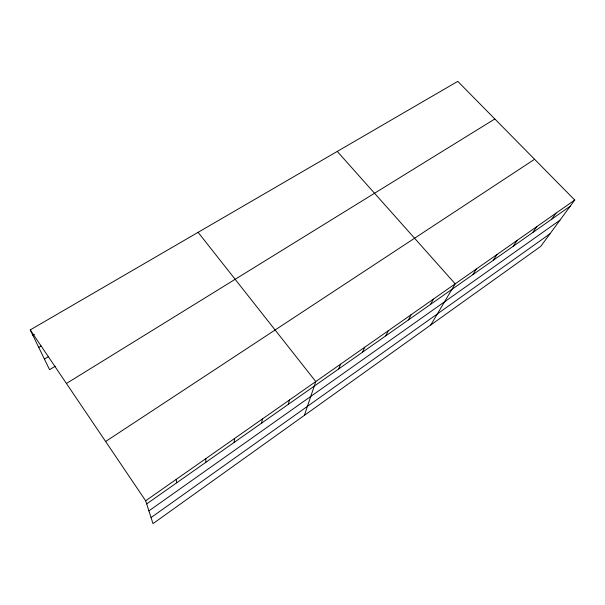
<?xml version="1.0" encoding="UTF-8"?>
<svg xmlns="http://www.w3.org/2000/svg" width="605" height="605" viewBox="0 0 605 605"><rect width="100%" height="100%" fill="white"/><g stroke="black" fill="none" stroke-linecap="round" stroke-linejoin="round"><path stroke-width="0.91" d="M234.135 442.429L234.521 438.519M261.61 423.122L262.396 418.978M288.298 404.367L289.47 399.996M304.406 415.355L315.772 381.558L198.115 232.328M338.724 368.921L340.592 364.165M362.561 352.163L364.747 347.232M385.778 335.843L388.259 330.753M408.39 319.954L411.15 314.706M430.427 304.459L433.452 299.074M430.768 324.998L455.187 283.836L337.272 151.424M472.853 274.64L476.369 268.991M493.287 260.279L497.023 254.508M513.221 246.265L517.177 240.382M532.672 232.592L536.832 226.603M551.669 219.237L556.018 213.157M574.75 200.028L540.809 246.311L152.997 523.627L145.669 500.796L30.25 329.906L457.773 81.372L574.75 200.028L145.669 500.796M151.053 517.577L549.968 233.817M148.906 510.892L559.95 220.205M146.667 503.912L570.22 206.199M105.618 441.499L534.578 159.281M66.421 383.472L494.845 118.973M55.191 366.282L49.565 369.685L30.25 329.906M44.415 359.083L48.445 356.663M38.75 347.414L41.185 345.969M32.867 335.299L34.462 334.361M176.191 479.402L176.705 482.798M205.798 458.651L205.844 462.318"/></g></svg>
